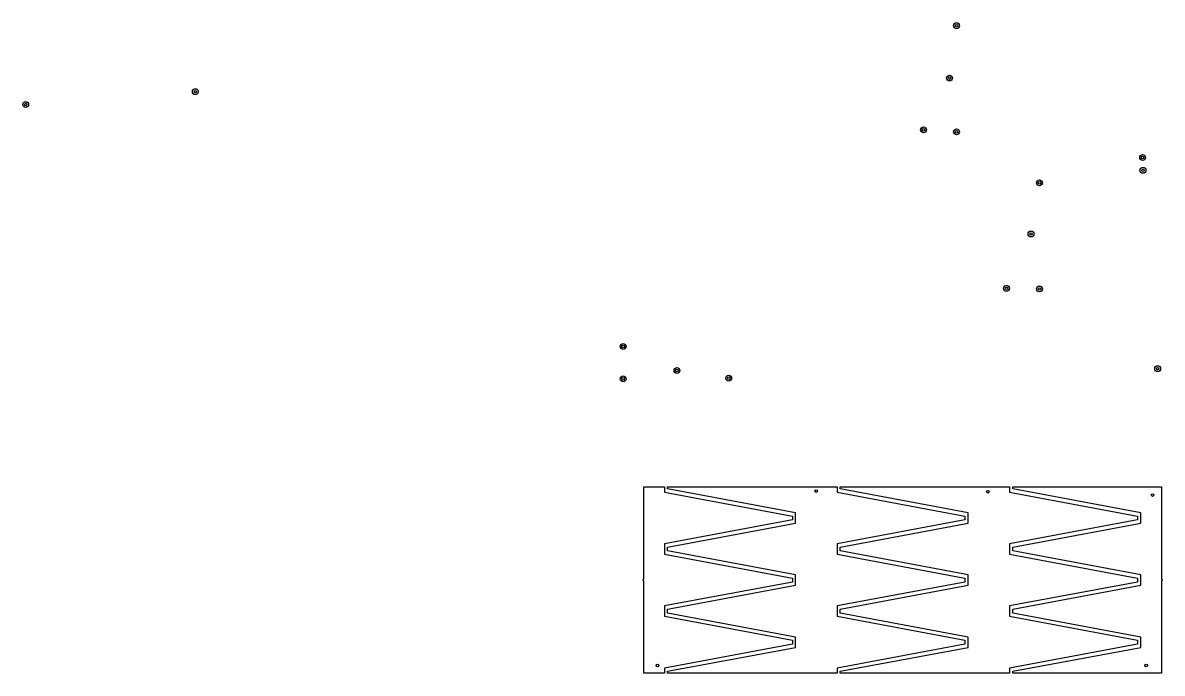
# Model space of a CAD drawing. Extents: x 97 to 313, y -171 to 213.
# Drawn here: x 97.1 to 185.1, y -170.8 to -120.5 of the extents above; entities that cross this region are included whole.
import ezdxf

# ---------------------------------------------------------------- set-up
doc = ezdxf.new("R2010")
doc.units = 0
doc.layers.add('BLACK', color=7, linetype='CONTINUOUS')

msp = doc.modelspace()

# ---------------------------------------------------------------- linework, layer by layer
at = {"layer": 'BLACK', "linetype": 'CONTINUOUS'}
for p, q in [((168.992, -120.614), (169.041, -120.541)), ((169.041, -120.541), (169.114, -120.492)), ((169.114, -120.492), (169.2, -120.475)), ((169.2, -120.475), (169.286, -120.492)), ((169.286, -120.492), (169.359, -120.541)), ((169.359, -120.541), (169.408, -120.614)), ((168.975, -120.7), (168.992, -120.614)), ((168.992, -120.786), (168.975, -120.7)), ((169.041, -120.859), (168.992, -120.786)), ((169.114, -120.908), (169.041, -120.859)), ((169.2, -120.925), (169.114, -120.908)), ((169.286, -120.908), (169.2, -120.925)), ((169.359, -120.859), (169.286, -120.908)), ((169.408, -120.786), (169.359, -120.859)), ((169.408, -120.614), (169.425, -120.7)), ((169.425, -120.7), (169.408, -120.786)), ((168.425, -124.75), (168.442, -124.664)), ((168.442, -124.836), (168.425, -124.75)), ((168.442, -124.664), (168.491, -124.591)), ((168.491, -124.909), (168.442, -124.836)), ((168.491, -124.591), (168.564, -124.542)), ((168.564, -124.958), (168.491, -124.909)), ((168.564, -124.542), (168.65, -124.525)), ((168.65, -124.975), (168.564, -124.958)), ((168.65, -124.525), (168.736, -124.542)), ((168.736, -124.958), (168.65, -124.975)), ((168.736, -124.542), (168.809, -124.591)), ((168.809, -124.909), (168.736, -124.958)), ((168.809, -124.591), (168.858, -124.664)), ((168.858, -124.836), (168.809, -124.909)), ((168.858, -124.664), (168.875, -124.75)), ((168.875, -124.75), (168.858, -124.836)), ((110.175, -125.8), (110.192, -125.714)), ((110.192, -125.886), (110.175, -125.8)), ((110.192, -125.714), (110.241, -125.641)), ((110.241, -125.641), (110.314, -125.592)), ((110.314, -125.592), (110.4, -125.575)), ((110.4, -125.575), (110.486, -125.592)), ((110.486, -125.592), (110.559, -125.641)), ((110.559, -125.641), (110.608, -125.714)), ((110.608, -125.714), (110.625, -125.8)), ((110.625, -125.8), (110.608, -125.886)), ((97.075, -126.8), (97.0921, -126.714)), ((97.0921, -126.714), (97.1409, -126.641)), ((97.1409, -126.641), (97.2139, -126.592)), ((97.2139, -126.592), (97.3, -126.575)), ((97.3, -126.575), (97.3861, -126.592)), ((97.3861, -126.592), (97.4591, -126.641)), ((97.4591, -126.641), (97.5079, -126.714)), ((97.5079, -126.714), (97.525, -126.8)), ((110.241, -125.959), (110.192, -125.886)), ((110.314, -126.008), (110.241, -125.959)), ((110.4, -126.025), (110.314, -126.008)), ((110.486, -126.008), (110.4, -126.025)), ((110.559, -125.959), (110.486, -126.008)), ((110.608, -125.886), (110.559, -125.959)), ((97.0921, -126.886), (97.075, -126.8)), ((97.1409, -126.959), (97.0921, -126.886)), ((97.2139, -127.008), (97.1409, -126.959)), ((97.3, -127.025), (97.2139, -127.008)), ((97.3861, -127.008), (97.3, -127.025)), ((97.4591, -126.959), (97.3861, -127.008)), ((97.5079, -126.886), (97.4591, -126.959)), ((97.525, -126.8), (97.5079, -126.886)), ((166.425, -128.75), (166.442, -128.664)), ((166.442, -128.836), (166.425, -128.75)), ((166.442, -128.664), (166.491, -128.591)), ((166.491, -128.909), (166.442, -128.836)), ((166.491, -128.591), (166.564, -128.542)), ((166.564, -128.958), (166.491, -128.909)), ((166.564, -128.542), (166.65, -128.525)), ((166.65, -128.975), (166.564, -128.958)), ((166.65, -128.525), (166.736, -128.542)), ((166.736, -128.958), (166.65, -128.975)), ((166.736, -128.542), (166.809, -128.591)), ((166.809, -128.909), (166.736, -128.958)), ((166.809, -128.591), (166.858, -128.664)), ((166.858, -128.836), (166.809, -128.909)), ((166.858, -128.664), (166.875, -128.75)), ((166.875, -128.75), (166.858, -128.836)), ((168.975, -128.9), (168.992, -128.814)), ((168.992, -128.986), (168.975, -128.9)), ((168.992, -128.814), (169.041, -128.741)), ((169.041, -129.059), (168.992, -128.986)), ((169.041, -128.741), (169.114, -128.692)), ((169.114, -129.108), (169.041, -129.059)), ((169.114, -128.692), (169.2, -128.675)), ((169.2, -129.125), (169.114, -129.108)), ((169.2, -128.675), (169.286, -128.692)), ((169.286, -129.108), (169.2, -129.125)), ((169.286, -128.692), (169.359, -128.741)), ((169.359, -129.059), (169.286, -129.108)), ((169.359, -128.741), (169.408, -128.814)), ((169.408, -128.986), (169.359, -129.059)), ((169.408, -128.814), (169.425, -128.9)), ((169.425, -128.9), (169.408, -128.986)), ((183.345, -130.89), (183.362, -130.804)), ((183.362, -130.976), (183.345, -130.89)), ((183.362, -130.804), (183.411, -130.731)), ((183.411, -131.049), (183.362, -130.976)), ((183.411, -130.731), (183.484, -130.682)), ((183.484, -131.098), (183.411, -131.049)), ((183.484, -130.682), (183.57, -130.665)), ((183.57, -131.115), (183.484, -131.098)), ((183.57, -130.665), (183.656, -130.682)), ((183.656, -131.098), (183.57, -131.115)), ((183.656, -130.682), (183.729, -130.731)), ((183.729, -131.049), (183.656, -131.098)), ((183.729, -130.731), (183.778, -130.804)), ((183.778, -130.976), (183.729, -131.049)), ((183.778, -130.804), (183.795, -130.89)), ((183.795, -130.89), (183.778, -130.976)), ((183.375, -131.88), (183.392, -131.794)), ((183.392, -131.966), (183.375, -131.88)), ((183.392, -131.794), (183.441, -131.721)), ((183.441, -132.039), (183.392, -131.966)), ((183.441, -131.721), (183.514, -131.672)), ((183.514, -131.672), (183.6, -131.655)), ((183.6, -131.655), (183.686, -131.672)), ((183.686, -131.672), (183.759, -131.721)), ((183.759, -131.721), (183.808, -131.794)), ((183.808, -131.966), (183.759, -132.039)), ((183.808, -131.794), (183.825, -131.88)), ((183.825, -131.88), (183.808, -131.966)), ((175.375, -132.85), (175.392, -132.764)), ((175.392, -132.936), (175.375, -132.85)), ((175.392, -132.764), (175.441, -132.691)), ((175.441, -132.691), (175.514, -132.642)), ((175.514, -132.642), (175.6, -132.625)), ((175.6, -132.625), (175.686, -132.642)), ((175.686, -132.642), (175.759, -132.691)), ((175.759, -132.691), (175.808, -132.764)), ((175.808, -132.764), (175.825, -132.85)), ((175.825, -132.85), (175.808, -132.936)), ((183.514, -132.088), (183.441, -132.039)), ((183.6, -132.105), (183.514, -132.088)), ((183.686, -132.088), (183.6, -132.105)), ((183.759, -132.039), (183.686, -132.088)), ((175.441, -133.009), (175.392, -132.936)), ((175.514, -133.058), (175.441, -133.009)), ((175.6, -133.075), (175.514, -133.058)), ((175.686, -133.058), (175.6, -133.075)), ((175.759, -133.009), (175.686, -133.058)), ((175.808, -132.936), (175.759, -133.009)), ((174.725, -136.8), (174.742, -136.714)), ((174.742, -136.886), (174.725, -136.8)), ((174.742, -136.714), (174.791, -136.641)), ((174.791, -136.959), (174.742, -136.886)), ((174.791, -136.641), (174.864, -136.592)), ((174.864, -137.008), (174.791, -136.959)), ((174.864, -136.592), (174.95, -136.575)), ((174.95, -137.025), (174.864, -137.008)), ((174.95, -136.575), (175.036, -136.592)), ((175.036, -137.008), (174.95, -137.025)), ((175.036, -136.592), (175.109, -136.641)), ((175.109, -136.959), (175.036, -137.008)), ((175.109, -136.641), (175.158, -136.714)), ((175.158, -136.886), (175.109, -136.959)), ((175.158, -136.714), (175.175, -136.8)), ((175.175, -136.8), (175.158, -136.886)), ((172.891, -140.841), (172.964, -140.792)), ((172.964, -140.792), (173.05, -140.775)), ((173.05, -140.775), (173.136, -140.792)), ((173.136, -140.792), (173.209, -140.841)), ((172.825, -141), (172.842, -140.914)), ((172.842, -141.086), (172.825, -141)), ((172.842, -140.914), (172.891, -140.841)), ((172.891, -141.159), (172.842, -141.086)), ((172.964, -141.208), (172.891, -141.159)), ((173.05, -141.225), (172.964, -141.208)), ((173.136, -141.208), (173.05, -141.225)), ((173.209, -141.159), (173.136, -141.208)), ((173.209, -140.841), (173.258, -140.914)), ((173.258, -141.086), (173.209, -141.159)), ((173.258, -140.914), (173.275, -141)), ((173.275, -141), (173.258, -141.086)), ((175.375, -141.05), (175.392, -140.964)), ((175.392, -141.136), (175.375, -141.05)), ((175.392, -140.964), (175.441, -140.891)), ((175.441, -141.209), (175.392, -141.136)), ((175.441, -140.891), (175.514, -140.842)), ((175.514, -141.258), (175.441, -141.209)), ((175.514, -140.842), (175.6, -140.825)), ((175.6, -141.275), (175.514, -141.258)), ((175.6, -140.825), (175.686, -140.842)), ((175.686, -141.258), (175.6, -141.275)), ((175.686, -140.842), (175.759, -140.891)), ((175.759, -141.209), (175.686, -141.258)), ((175.759, -140.891), (175.808, -140.964)), ((175.808, -141.136), (175.759, -141.209)), ((175.808, -140.964), (175.825, -141.05)), ((175.825, -141.05), (175.808, -141.136)), ((143.225, -145.5), (143.242, -145.414)), ((143.242, -145.586), (143.225, -145.5)), ((143.242, -145.414), (143.291, -145.341)), ((143.291, -145.659), (143.242, -145.586)), ((143.291, -145.341), (143.364, -145.292)), ((143.364, -145.708), (143.291, -145.659)), ((143.364, -145.292), (143.45, -145.275)), ((143.45, -145.725), (143.364, -145.708)), ((143.45, -145.275), (143.536, -145.292)), ((143.536, -145.708), (143.45, -145.725)), ((143.536, -145.292), (143.609, -145.341)), ((143.609, -145.659), (143.536, -145.708)), ((143.609, -145.341), (143.658, -145.414)), ((143.658, -145.586), (143.609, -145.659)), ((143.658, -145.414), (143.675, -145.5)), ((143.675, -145.5), (143.658, -145.586)), ((143.242, -147.914), (143.291, -147.841)), ((143.291, -147.841), (143.364, -147.792)), ((143.364, -147.792), (143.45, -147.775)), ((143.45, -147.775), (143.536, -147.792)), ((143.536, -147.792), (143.609, -147.841)), ((143.609, -147.841), (143.658, -147.914)), ((147.375, -147.35), (147.392, -147.264)), ((147.392, -147.436), (147.375, -147.35)), ((147.392, -147.264), (147.441, -147.191)), ((147.441, -147.509), (147.392, -147.436)), ((147.441, -147.191), (147.514, -147.142)), ((147.514, -147.558), (147.441, -147.509)), ((147.514, -147.142), (147.6, -147.125)), ((147.6, -147.575), (147.514, -147.558)), ((147.6, -147.125), (147.686, -147.142)), ((147.686, -147.558), (147.6, -147.575)), ((147.686, -147.142), (147.759, -147.191)), ((147.759, -147.509), (147.686, -147.558)), ((147.759, -147.191), (147.808, -147.264)), ((147.808, -147.436), (147.759, -147.509)), ((147.808, -147.264), (147.825, -147.35)), ((147.825, -147.35), (147.808, -147.436)), ((151.392, -147.864), (151.441, -147.791)), ((151.441, -147.791), (151.514, -147.742)), ((151.514, -147.742), (151.6, -147.725)), ((151.6, -147.725), (151.686, -147.742)), ((151.686, -147.742), (151.759, -147.791)), ((151.759, -147.791), (151.808, -147.864)), ((184.505, -147.21), (184.522, -147.124)), ((184.522, -147.296), (184.505, -147.21)), ((184.522, -147.124), (184.571, -147.051)), ((184.571, -147.369), (184.522, -147.296)), ((184.571, -147.051), (184.644, -147.002)), ((184.644, -147.418), (184.571, -147.369)), ((184.644, -147.002), (184.73, -146.985)), ((184.73, -147.435), (184.644, -147.418)), ((184.73, -146.985), (184.816, -147.002)), ((184.816, -147.418), (184.73, -147.435)), ((184.816, -147.002), (184.889, -147.051)), ((184.889, -147.369), (184.816, -147.418)), ((184.889, -147.051), (184.938, -147.124)), ((184.938, -147.296), (184.889, -147.369)), ((184.938, -147.124), (184.955, -147.21)), ((184.955, -147.21), (184.938, -147.296)), ((143.225, -148), (143.242, -147.914)), ((143.242, -148.086), (143.225, -148)), ((143.291, -148.159), (143.242, -148.086)), ((143.364, -148.208), (143.291, -148.159)), ((143.45, -148.225), (143.364, -148.208)), ((143.536, -148.208), (143.45, -148.225)), ((143.609, -148.159), (143.536, -148.208)), ((143.658, -148.086), (143.609, -148.159)), ((143.658, -147.914), (143.675, -148)), ((143.675, -148), (143.658, -148.086)), ((151.375, -147.95), (151.392, -147.864)), ((151.392, -148.036), (151.375, -147.95)), ((151.441, -148.109), (151.392, -148.036)), ((151.514, -148.158), (151.441, -148.109)), ((151.6, -148.175), (151.514, -148.158)), ((151.686, -148.158), (151.6, -148.175)), ((151.759, -148.109), (151.686, -148.158)), ((151.808, -148.036), (151.759, -148.109)), ((151.808, -147.864), (151.825, -147.95)), ((151.825, -147.95), (151.808, -148.036)), ((145.033, -163.5), (145.033, -156.35)), ((145.033, -156.35), (145.033, -156.35)), ((145.033, -156.35), (145.033, -156.35)), ((145.033, -156.35), (146.633, -156.35)), ((146.633, -156.35), (146.633, -156.35)), ((146.633, -156.35), (146.633, -156.75)), ((146.633, -156.35), (146.633, -156.35)), ((146.883, -156.5), (146.883, -156.35)), ((146.883, -156.35), (146.883, -156.35)), ((146.883, -156.35), (146.883, -156.35)), ((146.883, -156.35), (159.967, -156.35)), ((156.767, -158.35), (146.883, -156.5)), ((146.883, -156.5), (146.883, -156.5)), ((146.883, -156.5), (146.883, -156.5)), ((146.883, -156.5), (146.883, -156.5)), ((146.883, -156.5), (146.883, -156.5)), ((146.883, -156.5), (146.883, -156.5)), ((146.883, -156.5), (146.883, -156.5)), ((159.967, -156.35), (159.967, -156.35)), ((159.967, -156.35), (159.967, -156.75)), ((159.967, -156.35), (159.967, -156.35)), ((160.217, -156.5), (160.217, -156.35)), ((160.217, -156.35), (160.217, -156.35)), ((160.217, -156.35), (160.217, -156.35)), ((160.217, -156.35), (173.3, -156.35)), ((170.1, -158.35), (160.217, -156.5)), ((160.217, -156.5), (160.217, -156.5)), ((160.217, -156.5), (160.217, -156.5)), ((160.217, -156.5), (160.217, -156.5)), ((160.217, -156.5), (160.217, -156.5)), ((160.217, -156.5), (160.217, -156.5)), ((160.217, -156.5), (160.217, -156.5)), ((173.3, -156.35), (173.3, -156.35)), ((173.3, -156.35), (173.3, -156.75)), ((173.3, -156.35), (173.3, -156.35)), ((173.55, -156.5), (173.55, -156.35)), ((173.55, -156.35), (173.55, -156.35)), ((173.55, -156.35), (173.55, -156.35)), ((173.55, -156.35), (185.033, -156.35)), ((183.433, -158.35), (173.55, -156.5)), ((173.55, -156.5), (173.55, -156.5)), ((173.55, -156.5), (173.55, -156.5)), ((173.55, -156.5), (173.55, -156.5)), ((173.55, -156.5), (173.55, -156.5)), ((173.55, -156.5), (173.55, -156.5)), ((173.55, -156.5), (173.55, -156.5)), ((185.033, -156.35), (185.033, -156.35)), ((185.033, -156.35), (185.033, -163.5)), ((185.033, -156.35), (185.033, -156.35)), ((146.633, -156.75), (156.517, -158.6)), ((159.967, -156.75), (169.85, -158.6)), ((173.3, -156.75), (183.183, -158.6)), ((156.767, -159.15), (156.767, -158.35)), ((170.1, -159.15), (170.1, -158.35)), ((183.433, -159.15), (183.433, -158.35)), ((156.517, -158.9), (146.633, -160.75)), ((146.883, -161), (156.767, -159.15)), ((156.517, -158.6), (156.517, -158.6)), ((156.517, -158.6), (156.517, -158.6)), ((156.517, -158.6), (156.517, -158.6)), ((156.517, -158.6), (156.517, -158.6)), ((156.517, -158.6), (156.517, -158.6)), ((156.517, -158.6), (156.517, -158.6)), ((156.517, -158.6), (156.517, -158.9)), ((156.517, -158.9), (156.517, -158.9)), ((156.517, -158.9), (156.517, -158.9)), ((156.517, -158.9), (156.517, -158.9)), ((156.517, -158.9), (156.517, -158.9)), ((156.517, -158.9), (156.517, -158.9)), ((156.517, -158.9), (156.517, -158.9)), ((169.85, -158.9), (159.967, -160.75)), ((160.217, -161), (170.1, -159.15)), ((169.85, -158.6), (169.85, -158.6)), ((169.85, -158.6), (169.85, -158.6)), ((169.85, -158.6), (169.85, -158.6)), ((169.85, -158.6), (169.85, -158.6)), ((169.85, -158.6), (169.85, -158.6)), ((169.85, -158.6), (169.85, -158.6)), ((169.85, -158.6), (169.85, -158.9)), ((169.85, -158.9), (169.85, -158.9)), ((169.85, -158.9), (169.85, -158.9)), ((169.85, -158.9), (169.85, -158.9)), ((169.85, -158.9), (169.85, -158.9)), ((169.85, -158.9), (169.85, -158.9)), ((169.85, -158.9), (169.85, -158.9)), ((183.183, -158.9), (173.3, -160.75)), ((173.55, -161), (183.433, -159.15)), ((183.183, -158.6), (183.183, -158.6)), ((183.183, -158.6), (183.183, -158.6)), ((183.183, -158.6), (183.183, -158.6)), ((183.183, -158.6), (183.183, -158.6)), ((183.183, -158.6), (183.183, -158.6)), ((183.183, -158.6), (183.183, -158.6)), ((183.183, -158.6), (183.183, -158.9)), ((183.183, -158.9), (183.183, -158.9)), ((183.183, -158.9), (183.183, -158.9)), ((183.183, -158.9), (183.183, -158.9)), ((183.183, -158.9), (183.183, -158.9)), ((183.183, -158.9), (183.183, -158.9)), ((183.183, -158.9), (183.183, -158.9)), ((146.633, -160.75), (146.633, -161.55)), ((146.883, -161.3), (146.883, -161)), ((146.883, -161), (146.883, -161)), ((146.883, -161), (146.883, -161)), ((146.883, -161), (146.883, -161)), ((146.883, -161), (146.883, -161)), ((146.883, -161), (146.883, -161)), ((146.883, -161), (146.883, -161)), ((159.967, -160.75), (159.967, -161.55)), ((160.217, -161.3), (160.217, -161)), ((160.217, -161), (160.217, -161)), ((160.217, -161), (160.217, -161)), ((160.217, -161), (160.217, -161)), ((160.217, -161), (160.217, -161)), ((160.217, -161), (160.217, -161)), ((160.217, -161), (160.217, -161)), ((173.3, -160.75), (173.3, -161.55)), ((173.55, -161.3), (173.55, -161)), ((173.55, -161), (173.55, -161)), ((173.55, -161), (173.55, -161)), ((173.55, -161), (173.55, -161)), ((173.55, -161), (173.55, -161)), ((173.55, -161), (173.55, -161)), ((173.55, -161), (173.55, -161)), ((146.633, -161.55), (156.517, -163.4)), ((156.767, -163.15), (146.883, -161.3)), ((146.883, -161.3), (146.883, -161.3)), ((146.883, -161.3), (146.883, -161.3)), ((146.883, -161.3), (146.883, -161.3)), ((146.883, -161.3), (146.883, -161.3)), ((146.883, -161.3), (146.883, -161.3)), ((146.883, -161.3), (146.883, -161.3)), ((159.967, -161.55), (169.85, -163.4)), ((170.1, -163.15), (160.217, -161.3)), ((160.217, -161.3), (160.217, -161.3)), ((160.217, -161.3), (160.217, -161.3)), ((160.217, -161.3), (160.217, -161.3)), ((160.217, -161.3), (160.217, -161.3)), ((160.217, -161.3), (160.217, -161.3)), ((160.217, -161.3), (160.217, -161.3)), ((173.3, -161.55), (183.183, -163.4)), ((183.433, -163.15), (173.55, -161.3)), ((173.55, -161.3), (173.55, -161.3)), ((173.55, -161.3), (173.55, -161.3)), ((173.55, -161.3), (173.55, -161.3)), ((173.55, -161.3), (173.55, -161.3)), ((173.55, -161.3), (173.55, -161.3)), ((173.55, -161.3), (173.55, -161.3)), ((144.983, -163.55), (144.998, -163.515)), ((144.998, -163.585), (144.983, -163.55)), ((144.998, -163.515), (145.033, -163.5)), ((145.033, -163.6), (144.998, -163.585)), ((145.033, -170.75), (145.033, -163.6)), ((156.517, -163.4), (156.517, -163.4)), ((156.517, -163.4), (156.517, -163.4)), ((156.517, -163.4), (156.517, -163.4)), ((156.517, -163.4), (156.517, -163.4)), ((156.517, -163.4), (156.517, -163.4)), ((156.517, -163.4), (156.517, -163.4)), ((156.517, -163.4), (156.517, -163.7)), ((156.767, -163.95), (156.767, -163.15)), ((169.85, -163.4), (169.85, -163.4)), ((169.85, -163.4), (169.85, -163.4)), ((169.85, -163.4), (169.85, -163.4)), ((169.85, -163.4), (169.85, -163.4)), ((169.85, -163.4), (169.85, -163.4)), ((169.85, -163.4), (169.85, -163.4)), ((169.85, -163.4), (169.85, -163.7)), ((170.1, -163.95), (170.1, -163.15)), ((183.183, -163.4), (183.183, -163.4)), ((183.183, -163.4), (183.183, -163.4)), ((183.183, -163.4), (183.183, -163.4)), ((183.183, -163.4), (183.183, -163.4)), ((183.183, -163.4), (183.183, -163.4)), ((183.183, -163.4), (183.183, -163.4)), ((183.183, -163.4), (183.183, -163.7)), ((183.433, -163.95), (183.433, -163.15)), ((185.033, -163.5), (185.069, -163.515)), ((185.069, -163.585), (185.033, -163.6)), ((185.033, -163.6), (185.033, -170.75)), ((185.069, -163.515), (185.083, -163.55)), ((185.083, -163.55), (185.069, -163.585)), ((156.517, -163.7), (146.633, -165.55)), ((146.883, -165.8), (156.767, -163.95)), ((156.517, -163.7), (156.517, -163.7)), ((156.517, -163.7), (156.517, -163.7)), ((156.517, -163.7), (156.517, -163.7)), ((156.517, -163.7), (156.517, -163.7)), ((156.517, -163.7), (156.517, -163.7)), ((156.517, -163.7), (156.517, -163.7)), ((169.85, -163.7), (159.967, -165.55)), ((160.217, -165.8), (170.1, -163.95)), ((169.85, -163.7), (169.85, -163.7)), ((169.85, -163.7), (169.85, -163.7)), ((169.85, -163.7), (169.85, -163.7)), ((169.85, -163.7), (169.85, -163.7)), ((169.85, -163.7), (169.85, -163.7)), ((169.85, -163.7), (169.85, -163.7)), ((183.183, -163.7), (173.3, -165.55)), ((173.55, -165.8), (183.433, -163.95)), ((183.183, -163.7), (183.183, -163.7)), ((183.183, -163.7), (183.183, -163.7)), ((183.183, -163.7), (183.183, -163.7)), ((183.183, -163.7), (183.183, -163.7)), ((183.183, -163.7), (183.183, -163.7)), ((183.183, -163.7), (183.183, -163.7)), ((146.633, -165.55), (146.633, -166.35)), ((146.883, -166.1), (146.883, -165.8)), ((146.883, -165.8), (146.883, -165.8)), ((146.883, -165.8), (146.883, -165.8)), ((146.883, -165.8), (146.883, -165.8)), ((146.883, -165.8), (146.883, -165.8)), ((146.883, -165.8), (146.883, -165.8)), ((146.883, -165.8), (146.883, -165.8)), ((156.767, -167.95), (146.883, -166.1)), ((146.883, -166.1), (146.883, -166.1)), ((146.883, -166.1), (146.883, -166.1)), ((146.883, -166.1), (146.883, -166.1)), ((146.883, -166.1), (146.883, -166.1)), ((146.883, -166.1), (146.883, -166.1)), ((146.883, -166.1), (146.883, -166.1)), ((159.967, -165.55), (159.967, -166.35)), ((160.217, -166.1), (160.217, -165.8)), ((160.217, -165.8), (160.217, -165.8)), ((160.217, -165.8), (160.217, -165.8)), ((160.217, -165.8), (160.217, -165.8)), ((160.217, -165.8), (160.217, -165.8)), ((160.217, -165.8), (160.217, -165.8)), ((160.217, -165.8), (160.217, -165.8)), ((170.1, -167.95), (160.217, -166.1)), ((160.217, -166.1), (160.217, -166.1)), ((160.217, -166.1), (160.217, -166.1)), ((160.217, -166.1), (160.217, -166.1)), ((160.217, -166.1), (160.217, -166.1)), ((160.217, -166.1), (160.217, -166.1)), ((160.217, -166.1), (160.217, -166.1)), ((173.3, -165.55), (173.3, -166.35)), ((173.55, -166.1), (173.55, -165.8)), ((173.55, -165.8), (173.55, -165.8)), ((173.55, -165.8), (173.55, -165.8)), ((173.55, -165.8), (173.55, -165.8)), ((173.55, -165.8), (173.55, -165.8)), ((173.55, -165.8), (173.55, -165.8)), ((173.55, -165.8), (173.55, -165.8)), ((183.433, -167.95), (173.55, -166.1)), ((173.55, -166.1), (173.55, -166.1)), ((173.55, -166.1), (173.55, -166.1)), ((173.55, -166.1), (173.55, -166.1)), ((173.55, -166.1), (173.55, -166.1)), ((173.55, -166.1), (173.55, -166.1)), ((173.55, -166.1), (173.55, -166.1)), ((146.633, -166.35), (156.517, -168.2)), ((159.967, -166.35), (169.85, -168.2)), ((173.3, -166.35), (183.183, -168.2)), ((156.767, -168.75), (156.767, -167.95)), ((170.1, -168.75), (170.1, -167.95)), ((183.433, -168.75), (183.433, -167.95)), ((156.517, -168.5), (146.633, -170.35)), ((146.883, -170.6), (156.767, -168.75)), ((156.517, -168.2), (156.517, -168.2)), ((156.517, -168.2), (156.517, -168.2)), ((156.517, -168.2), (156.517, -168.2)), ((156.517, -168.2), (156.517, -168.2)), ((156.517, -168.2), (156.517, -168.2)), ((156.517, -168.2), (156.517, -168.2)), ((156.517, -168.2), (156.517, -168.5)), ((156.517, -168.5), (156.517, -168.5)), ((156.517, -168.5), (156.517, -168.5)), ((156.517, -168.5), (156.517, -168.5)), ((156.517, -168.5), (156.517, -168.5)), ((156.517, -168.5), (156.517, -168.5)), ((156.517, -168.5), (156.517, -168.5)), ((169.85, -168.5), (159.967, -170.35)), ((160.217, -170.6), (170.1, -168.75)), ((169.85, -168.2), (169.85, -168.2)), ((169.85, -168.2), (169.85, -168.2)), ((169.85, -168.2), (169.85, -168.2)), ((169.85, -168.2), (169.85, -168.2)), ((169.85, -168.2), (169.85, -168.2)), ((169.85, -168.2), (169.85, -168.2)), ((169.85, -168.2), (169.85, -168.5)), ((169.85, -168.5), (169.85, -168.5)), ((169.85, -168.5), (169.85, -168.5)), ((169.85, -168.5), (169.85, -168.5)), ((169.85, -168.5), (169.85, -168.5)), ((169.85, -168.5), (169.85, -168.5)), ((169.85, -168.5), (169.85, -168.5)), ((183.183, -168.5), (173.3, -170.35)), ((173.55, -170.6), (183.433, -168.75)), ((183.183, -168.2), (183.183, -168.2)), ((183.183, -168.2), (183.183, -168.2)), ((183.183, -168.2), (183.183, -168.2)), ((183.183, -168.2), (183.183, -168.2)), ((183.183, -168.2), (183.183, -168.2)), ((183.183, -168.2), (183.183, -168.2)), ((183.183, -168.2), (183.183, -168.5)), ((183.183, -168.5), (183.183, -168.5)), ((183.183, -168.5), (183.183, -168.5)), ((183.183, -168.5), (183.183, -168.5)), ((183.183, -168.5), (183.183, -168.5)), ((183.183, -168.5), (183.183, -168.5)), ((183.183, -168.5), (183.183, -168.5)), ((146.633, -170.35), (146.633, -170.75)), ((146.883, -170.75), (146.883, -170.6)), ((146.883, -170.6), (146.883, -170.6)), ((146.883, -170.6), (146.883, -170.6)), ((146.883, -170.6), (146.883, -170.6)), ((146.883, -170.6), (146.883, -170.6)), ((146.883, -170.6), (146.883, -170.6)), ((146.883, -170.6), (146.883, -170.6)), ((159.967, -170.35), (159.967, -170.75)), ((160.217, -170.75), (160.217, -170.6)), ((160.217, -170.6), (160.217, -170.6)), ((160.217, -170.6), (160.217, -170.6)), ((160.217, -170.6), (160.217, -170.6)), ((160.217, -170.6), (160.217, -170.6)), ((160.217, -170.6), (160.217, -170.6)), ((160.217, -170.6), (160.217, -170.6)), ((173.3, -170.35), (173.3, -170.75)), ((173.55, -170.75), (173.55, -170.6)), ((173.55, -170.6), (173.55, -170.6)), ((173.55, -170.6), (173.55, -170.6)), ((173.55, -170.6), (173.55, -170.6)), ((173.55, -170.6), (173.55, -170.6)), ((173.55, -170.6), (173.55, -170.6)), ((173.55, -170.6), (173.55, -170.6)), ((146.633, -170.75), (145.033, -170.75)), ((145.033, -170.75), (145.033, -170.75)), ((145.033, -170.75), (145.033, -170.75)), ((146.633, -170.75), (146.633, -170.75)), ((146.633, -170.75), (146.633, -170.75)), ((159.967, -170.75), (146.883, -170.75)), ((146.883, -170.75), (146.883, -170.75)), ((146.883, -170.75), (146.883, -170.75)), ((159.967, -170.75), (159.967, -170.75)), ((159.967, -170.75), (159.967, -170.75)), ((173.3, -170.75), (160.217, -170.75)), ((160.217, -170.75), (160.217, -170.75)), ((160.217, -170.75), (160.217, -170.75)), ((173.3, -170.75), (173.3, -170.75)), ((173.3, -170.75), (173.3, -170.75)), ((185.033, -170.75), (173.55, -170.75)), ((173.55, -170.75), (173.55, -170.75)), ((173.55, -170.75), (173.55, -170.75)), ((185.033, -170.75), (185.033, -170.75)), ((185.033, -170.75), (185.033, -170.75))]:
    msp.add_line(p, q, dxfattribs=at)
at = {"layer": 'BLACK'}
for centre in [(169.2, -120.7), (168.65, -124.75), (110.4, -125.8), (97.3, -126.8), (166.65, -128.75), (169.2, -128.9), (183.57, -130.89), (183.6, -131.88), (175.6, -132.85), (174.95, -136.8), (173.05, -141), (175.6, -141.05), (143.45, -145.5), (147.6, -147.35), (151.6, -147.95), (184.73, -147.21), (143.45, -148), (158.36, -156.67), (171.62, -156.72), (184.34, -156.98), (146.1, -170.15), (183.85, -170.15)]:
    msp.add_circle(centre, 0.1, dxfattribs=at)

doc.saveas('drawing.dxf')
